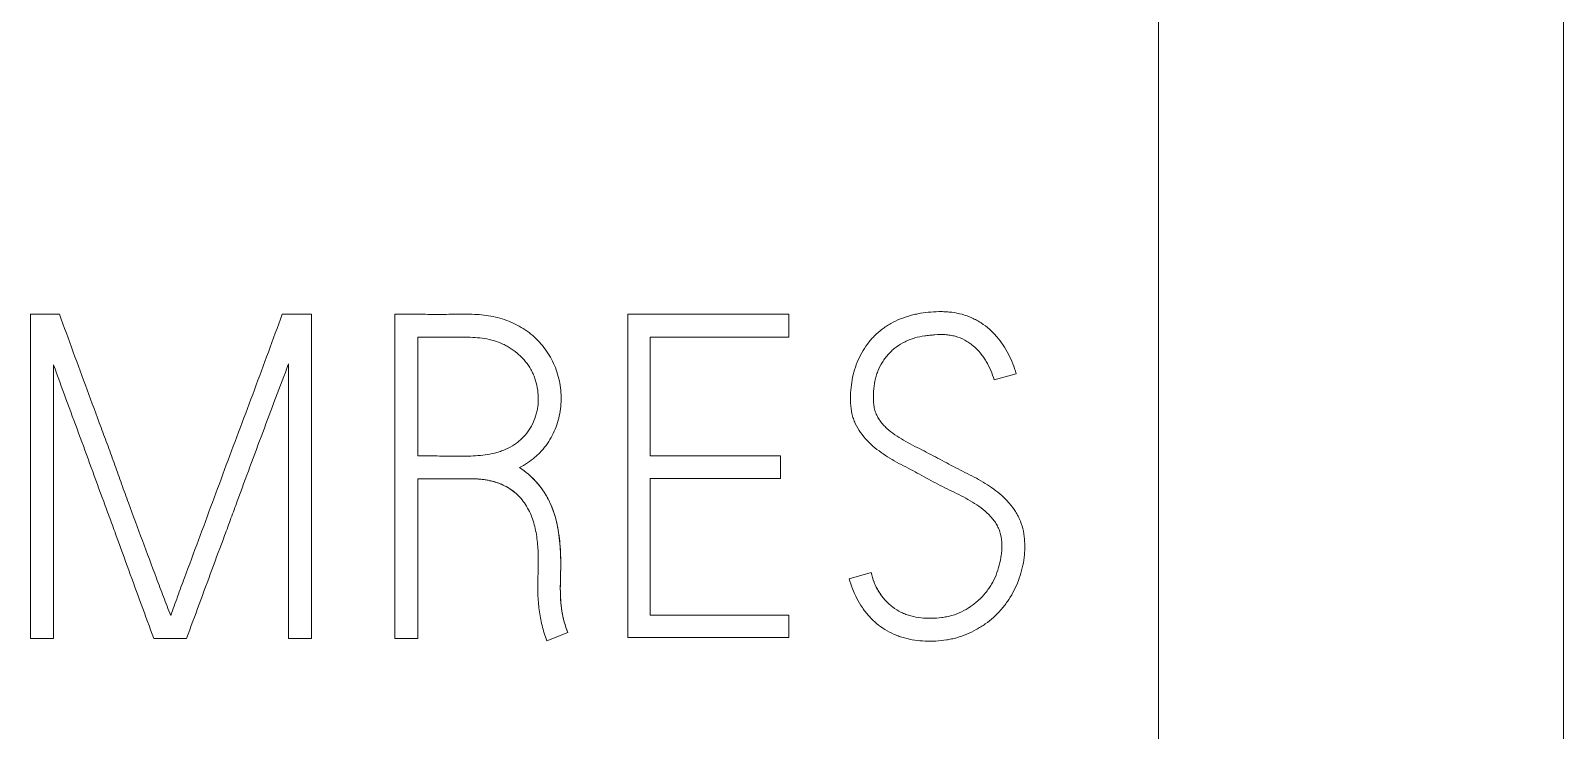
# Model space of a CAD drawing. Header units: millimetres. Extents: x 0 to 594, y 0 to 420.
# Drawn here: x 141.57 to 149.15, y 332.07 to 335.52 of the extents above; entities that cross this region are included whole.
import ezdxf

# ---------------------------------------------------------------- set-up
doc = ezdxf.new("R2010")
doc.units = ezdxf.units.MM
doc.layers.add('1', color=7, linetype='Continuous')

msp = doc.modelspace()

# ---------------------------------------------------------------- linework, layer by layer
at = {"layer": '1', "color": 7, "linetype": 'Continuous', "lineweight": 13}
for p, q in [((147.1452, 240.9446), (147.1452, 355.3889)), ((149.1452, 240.9446), (149.1452, 355.3889)), ((141.5738, 332.5244), (141.5738, 334.1244)), ((141.5738, 334.1244), (141.7158, 334.1244)), ((142.8165, 334.1244), (142.9607, 334.1244)), ((142.9607, 334.1244), (142.9607, 332.5244)), ((143.3735, 334.1244), (143.3735, 332.5244)), ((144.523, 332.5288), (144.523, 334.1244)), ((144.523, 334.1244), (145.3197, 334.1244)), ((145.3197, 334.1244), (145.3197, 334.0112)), ((143.4867, 334.0112), (143.4867, 333.4253)), ((144.634, 334.0112), (144.634, 333.4253)), ((145.3197, 334.0112), (144.634, 334.0112)), ((141.687, 333.8758), (141.687, 332.5244)), ((142.8476, 332.5244), (142.8476, 333.8803)), ((146.4426, 333.8314), (146.3338, 333.8004)), ((144.634, 333.4253), (145.2775, 333.4253)), ((145.2775, 333.4253), (145.2775, 333.3144)), ((143.4867, 332.5244), (143.4867, 333.3122)), ((144.634, 333.3144), (144.634, 332.6398)), ((145.2775, 333.3144), (144.634, 333.3144)), ((145.6171, 332.8195), (145.7258, 332.8506)), ((144.634, 332.6398), (145.3197, 332.6398)), ((145.3197, 332.6398), (145.3197, 332.5288)), ((144.1236, 332.5133), (144.2279, 332.5532)), ((141.687, 332.5244), (141.5738, 332.5244)), ((142.3438, 332.5244), (142.1818, 332.5244)), ((142.9607, 332.5244), (142.8476, 332.5244)), ((143.3735, 332.5244), (143.4867, 332.5244)), ((145.3197, 332.5288), (144.523, 332.5288))]:
    msp.add_line(p, q, dxfattribs=at)
for points, knots in [([(145.7258, 332.8506), (145.7291, 332.8337), (145.734, 332.8174), (145.7434, 332.7938), (145.7469, 332.7861), (145.7546, 332.7709), (145.7588, 332.7634), (145.7724, 332.7416), (145.7825, 332.728), (145.7995, 332.709), (145.8054, 332.7029), (145.8179, 332.6912), (145.8245, 332.6856), (145.8447, 332.6699), (145.8589, 332.6609), (145.8817, 332.6496), (145.8895, 332.6463), (145.9056, 332.6403), (145.9139, 332.6377), (145.9386, 332.6312), (145.9553, 332.6283), (145.9891, 332.6247), (146.0063, 332.6241), (146.0405, 332.6245), (146.0575, 332.6256), (146.0828, 332.6289), (146.0912, 332.6302), (146.1079, 332.6335), (146.1163, 332.6355), (146.1576, 332.6472), (146.1878, 332.6623), (146.2232, 332.6863), (146.2301, 332.6914), (146.2435, 332.7019), (146.25, 332.7073), (146.2689, 332.7244), (146.2804, 332.7367), (146.2964, 332.7567), (146.3016, 332.7636), (146.3113, 332.7776), (146.3158, 332.7848), (146.3287, 332.8067), (146.3363, 332.8219), (146.3489, 332.8534), (146.3542, 332.8698), (146.3627, 332.9028), (146.3662, 332.9194), (146.3696, 332.9447), (146.3705, 332.9531), (146.3715, 332.9702), (146.3717, 332.9788), (146.371, 333.0045), (146.3691, 333.0215), (146.3631, 333.0465), (146.3606, 333.0548), (146.3543, 333.0706), (146.3506, 333.0783), (146.3422, 333.093), (146.3375, 333.1), (146.3272, 333.1137), (146.3217, 333.1204), (146.3045, 333.1393), (146.2921, 333.151), (146.2656, 333.1722), (146.2515, 333.182), (146.2226, 333.2004), (146.2079, 333.2091), (146.1778, 333.2254), (146.1624, 333.2329), (146.1315, 333.2477), (146.116, 333.2549), (146.0853, 333.2701), (146.0701, 333.2779), (146.0399, 333.2938), (146.0248, 333.3019), (145.9949, 333.3184), (145.98, 333.3268), (145.95, 333.3432), (145.9349, 333.3513), (145.9046, 333.3671), (145.8893, 333.3748), (145.859, 333.3907), (145.8439, 333.3987), (145.8144, 333.416), (145.8, 333.4252), (145.7717, 333.4447), (145.7578, 333.4549), (145.7311, 333.4769), (145.7184, 333.4886), (145.6948, 333.5136), (145.6838, 333.5269), (145.6636, 333.5551), (145.6548, 333.5698), (145.644, 333.5932), (145.6408, 333.6012), (145.6353, 333.6176), (145.633, 333.626), (145.6274, 333.6513), (145.6253, 333.6684), (145.6239, 333.6942), (145.6237, 333.7029), (145.6237, 333.7202), (145.624, 333.7288), (145.6254, 333.7545), (145.6271, 333.7715), (145.6324, 333.8053), (145.6359, 333.8221), (145.645, 333.8552), (145.6506, 333.8718), (145.6702, 333.9197), (145.6869, 333.9497), (145.7128, 333.9844), (145.7182, 333.9913), (145.7295, 334.0044), (145.747, 334.0234), (145.7663, 334.0403), (145.7868, 334.0559), (145.7938, 334.0608), (145.8083, 334.0703), (145.8157, 334.0748), (145.8385, 334.0875), (145.8541, 334.0949), (145.886, 334.1078), (145.9024, 334.1134), (145.9274, 334.1204), (145.9359, 334.1225), (145.9528, 334.1263), (145.9612, 334.1279), (145.9867, 334.1323), (146.0037, 334.1343), (146.0379, 334.1372), (146.0636, 334.1382), (146.0894, 334.1373), (146.1067, 334.1362), (146.1154, 334.1354), (146.1412, 334.1322), (146.1582, 334.1289), (146.1913, 334.1198), (146.2075, 334.1139), (146.2313, 334.1032), (146.2391, 334.0993), (146.2543, 334.091), (146.2617, 334.0866), (146.2833, 334.0725), (146.297, 334.0621), (146.323, 334.0392), (146.3353, 334.0268), (146.3579, 334.0007), (146.3683, 333.9869), (146.3874, 333.9582), (146.3962, 333.9431), (146.42, 333.8969), (146.4326, 333.8647), (146.4426, 333.8314)], [0, 0, 0, 0, 0.015625, 0.015625, 0.023437, 0.023437, 0.03125, 0.03125, 0.046875, 0.046875, 0.054687, 0.054687, 0.0625, 0.0625, 0.078125, 0.078125, 0.085937, 0.085937, 0.09375, 0.09375, 0.109375, 0.109375, 0.125, 0.125, 0.140625, 0.140625, 0.148437, 0.148437, 0.15625, 0.15625, 0.1875, 0.1875, 0.195312, 0.195312, 0.203125, 0.203125, 0.21875, 0.21875, 0.226562, 0.226562, 0.234375, 0.234375, 0.25, 0.25, 0.265625, 0.265625, 0.28125, 0.28125, 0.289062, 0.289062, 0.296875, 0.296875, 0.3125, 0.3125, 0.320312, 0.320312, 0.328125, 0.328125, 0.335937, 0.335937, 0.34375, 0.34375, 0.359375, 0.359375, 0.375, 0.375, 0.390625, 0.390625, 0.40625, 0.40625, 0.421875, 0.421875, 0.4375, 0.4375, 0.453125, 0.453125, 0.46875, 0.46875, 0.484375, 0.484375, 0.5, 0.5, 0.515625, 0.515625, 0.53125, 0.53125, 0.546875, 0.546875, 0.5625, 0.5625, 0.578125, 0.578125, 0.59375, 0.59375, 0.601562, 0.601562, 0.609375, 0.609375, 0.625, 0.625, 0.632812, 0.632812, 0.640625, 0.640625, 0.65625, 0.65625, 0.671875, 0.671875, 0.6875, 0.6875, 0.71875, 0.71875, 0.726562, 0.726562, 0.734375, 0.75, 0.75, 0.757812, 0.757812, 0.765625, 0.765625, 0.78125, 0.78125, 0.796875, 0.796875, 0.804687, 0.804687, 0.8125, 0.8125, 0.828125, 0.828125, 0.84375, 0.851562, 0.851562, 0.859375, 0.859375, 0.875, 0.875, 0.890625, 0.890625, 0.898437, 0.898437, 0.90625, 0.90625, 0.921875, 0.921875, 0.9375, 0.9375, 0.953125, 0.953125, 0.96875, 0.96875, 1, 1, 1, 1]), ([(142.2662, 332.6375), (142.2593, 332.6526), (142.2533, 332.668), (142.2416, 332.6988), (142.2357, 332.7143), (142.2183, 332.7606), (142.2067, 332.7916), (142.1719, 332.8843), (142.1488, 332.9461), (142.1027, 333.0699), (142.0797, 333.1318), (142.0456, 333.2249), (142.0343, 333.2559), (142.0118, 333.318), (142.0008, 333.3491), (141.9786, 333.4114), (141.9673, 333.4424), (141.9445, 333.5044), (141.9329, 333.5354), (141.8983, 333.6282), (141.8753, 333.6901), (141.8068, 333.8762), (141.7617, 334.0004), (141.7158, 334.1244)], [0, 0, 0, 0, 0.03125, 0.03125, 0.0625, 0.0625, 0.125, 0.125, 0.25, 0.25, 0.375, 0.375, 0.4375, 0.4375, 0.5, 0.5, 0.5625, 0.5625, 0.625, 0.625, 0.75, 0.75, 1, 1, 1, 1]), ([(141.7158, 334.1244), (141.7617, 334.0004), (141.8068, 333.8762), (141.8753, 333.6901), (141.8983, 333.6282), (141.9329, 333.5354), (141.9445, 333.5044), (141.9673, 333.4424), (141.9786, 333.4114), (142.0008, 333.3491), (142.0118, 333.318), (142.0343, 333.2559), (142.0456, 333.2249), (142.0797, 333.1318), (142.1027, 333.0699), (142.1488, 332.9461), (142.1719, 332.8843), (142.2067, 332.7916), (142.2183, 332.7606), (142.2357, 332.7143), (142.2416, 332.6988), (142.2533, 332.668), (142.2593, 332.6526), (142.2662, 332.6375)], [0, 0, 0, 0, 0.25, 0.25, 0.375, 0.375, 0.4375, 0.4375, 0.5, 0.5, 0.5625, 0.5625, 0.625, 0.625, 0.75, 0.75, 0.875, 0.875, 0.9375, 0.9375, 0.96875, 0.96875, 1, 1, 1, 1]), ([(142.2662, 332.6375), (142.2715, 332.6532), (142.2771, 332.6687), (142.2882, 332.6998), (142.2937, 332.7153), (142.3106, 332.7619), (142.3219, 332.7929), (142.3564, 332.8858), (142.3797, 332.9476), (142.4488, 333.1333), (142.4944, 333.2572), (142.5633, 333.443), (142.5866, 333.5049), (142.6332, 333.6285), (142.6563, 333.6904), (142.7253, 333.8763), (142.7708, 334.0003), (142.8165, 334.1244)], [0, 0, 0, 0, 0.03125, 0.03125, 0.0625, 0.0625, 0.125, 0.125, 0.25, 0.25, 0.5, 0.5, 0.625, 0.625, 0.75, 0.75, 1, 1, 1, 1]), ([(143.9882, 333.3676), (144.0159, 333.3816), (144.0414, 333.3986), (144.0705, 333.4236), (144.0762, 333.4287), (144.0873, 333.4395), (144.0927, 333.4451), (144.1083, 333.4622), (144.1274, 333.4861), (144.1432, 333.5123), (144.1574, 333.5396), (144.1637, 333.5539), (144.1798, 333.5971), (144.1871, 333.6269), (144.193, 333.673), (144.194, 333.6884), (144.1945, 333.719), (144.1939, 333.7343), (144.191, 333.7648), (144.1887, 333.78), (144.1824, 333.8103), (144.1784, 333.8252), (144.1641, 333.8688), (144.1515, 333.8966), (144.1274, 333.9364), (144.1186, 333.9491), (144.0998, 333.9732), (144.0796, 333.9962), (144.0569, 334.0169), (144.0328, 334.0364), (144.0203, 334.0454), (143.9814, 334.07), (143.9538, 334.0835), (143.8957, 334.1049), (143.866, 334.1125), (143.8054, 334.1222), (143.7745, 334.1242), (143.7128, 334.1255), (143.6819, 334.1249), (143.6202, 334.1241), (143.5894, 334.1241), (143.5277, 334.1243), (143.4969, 334.1244), (143.4352, 334.1244), (143.4043, 334.1244), (143.3735, 334.1244)], [0, 0, 0, 0, 0.0625, 0.0625, 0.078125, 0.078125, 0.09375, 0.09375, 0.125, 0.15625, 0.15625, 0.1875, 0.1875, 0.25, 0.25, 0.28125, 0.28125, 0.3125, 0.3125, 0.34375, 0.34375, 0.375, 0.375, 0.4375, 0.4375, 0.46875, 0.46875, 0.5, 0.53125, 0.53125, 0.5625, 0.5625, 0.625, 0.625, 0.6875, 0.6875, 0.75, 0.75, 0.8125, 0.8125, 0.875, 0.875, 0.9375, 0.9375, 1, 1, 1, 1]), ([(143.4867, 333.4253), (143.5184, 333.4253), (143.5501, 333.4256), (143.6135, 333.4248), (143.6452, 333.4239), (143.7086, 333.4235), (143.7403, 333.4239), (143.8033, 333.4283), (143.8346, 333.4322), (143.8732, 333.4416), (143.881, 333.4437), (143.8961, 333.4484), (143.9036, 333.451), (143.9256, 333.4597), (143.9398, 333.4666), (143.9602, 333.479), (143.9669, 333.4835), (143.9796, 333.493), (143.9857, 333.498), (144.0034, 333.5137), (144.0142, 333.5252), (144.029, 333.5439), (144.0337, 333.5504), (144.0424, 333.5637), (144.0464, 333.5705), (144.0575, 333.5913), (144.0636, 333.6059), (144.0708, 333.6287), (144.0729, 333.6364), (144.0763, 333.6519), (144.0777, 333.6597), (144.0809, 333.6832), (144.0817, 333.699), (144.081, 333.731), (144.0794, 333.7467), (144.0739, 333.7778), (144.07, 333.7931), (144.0621, 333.8157), (144.0591, 333.8231), (144.0527, 333.8376), (144.0492, 333.8446), (144.0377, 333.8652), (144.0288, 333.8782), (144.0137, 333.8967), (144.0084, 333.9027), (143.9974, 333.9142), (143.9917, 333.9197), (143.974, 333.9355), (143.9615, 333.9452), (143.9416, 333.9584), (143.9348, 333.9626), (143.921, 333.9704), (143.9139, 333.974), (143.8925, 333.9841), (143.8778, 333.9898), (143.8475, 333.9989), (143.8318, 334.0023), (143.8005, 334.0072), (143.7849, 334.0088), (143.7379, 334.0119), (143.7065, 334.0121), (143.6594, 334.0117), (143.6437, 334.0115), (143.6123, 334.0112), (143.5966, 334.0111), (143.5495, 334.011), (143.5181, 334.0112), (143.4867, 334.0112)], [0, 0, 0, 0, 0.0625, 0.0625, 0.125, 0.125, 0.1875, 0.1875, 0.25, 0.25, 0.265625, 0.265625, 0.28125, 0.28125, 0.3125, 0.3125, 0.328125, 0.328125, 0.34375, 0.34375, 0.375, 0.375, 0.390625, 0.390625, 0.40625, 0.40625, 0.4375, 0.4375, 0.453125, 0.453125, 0.46875, 0.46875, 0.5, 0.5, 0.53125, 0.53125, 0.5625, 0.5625, 0.578125, 0.578125, 0.59375, 0.59375, 0.625, 0.625, 0.640625, 0.640625, 0.65625, 0.65625, 0.6875, 0.6875, 0.703125, 0.703125, 0.71875, 0.71875, 0.75, 0.75, 0.78125, 0.78125, 0.8125, 0.8125, 0.875, 0.875, 0.90625, 0.90625, 0.9375, 0.9375, 1, 1, 1, 1]), ([(146.3338, 333.8004), (146.3292, 333.8166), (146.3232, 333.8322), (146.3101, 333.8627), (146.3028, 333.8777), (146.2901, 333.8992), (146.2856, 333.9062), (146.2758, 333.9199), (146.2706, 333.9266), (146.2545, 333.946), (146.2428, 333.958), (146.2233, 333.9739), (146.2166, 333.9789), (146.2025, 333.9884), (146.1953, 333.9928), (146.1732, 334.0049), (146.1578, 334.0114), (146.1332, 334.0181), (146.1249, 334.0199), (146.1082, 334.0225), (146.0999, 334.0234), (146.0746, 334.025), (146.0576, 334.0245), (146.0323, 334.0226), (146.0239, 334.0218), (146.0072, 334.0199), (145.9988, 334.019), (145.9738, 334.0154), (145.9572, 334.0124), (145.9327, 334.0053), (145.9246, 334.0025), (145.9088, 333.9963), (145.9011, 333.9928), (145.8784, 333.9816), (145.8638, 333.973), (145.8432, 333.9578), (145.8366, 333.9523), (145.8241, 333.941), (145.8182, 333.935), (145.8069, 333.9225), (145.8015, 333.916), (145.7912, 333.9026), (145.7862, 333.8956), (145.7724, 333.8742), (145.7647, 333.8592), (145.7555, 333.8358), (145.7528, 333.8279), (145.7482, 333.8116), (145.7463, 333.8032), (145.7414, 333.7783), (145.7393, 333.7615), (145.7374, 333.7363), (145.737, 333.7279), (145.7368, 333.711), (145.7369, 333.7025), (145.7378, 333.6855), (145.7387, 333.677), (145.7416, 333.6604), (145.7437, 333.6523), (145.749, 333.6363), (145.7524, 333.6283), (145.7603, 333.6133), (145.7648, 333.6061), (145.7746, 333.5924), (145.78, 333.5858), (145.7913, 333.5731), (145.7972, 333.567), (145.8158, 333.5498), (145.8291, 333.5396), (145.8569, 333.5204), (145.8713, 333.5115), (145.9005, 333.4943), (145.9153, 333.4863), (145.9454, 333.4708), (145.9605, 333.4632), (145.9907, 333.4479), (146.0057, 333.4402), (146.0356, 333.4245), (146.0506, 333.4166), (146.0804, 333.4007), (146.0952, 333.3927), (146.125, 333.3768), (146.14, 333.3689), (146.1701, 333.3535), (146.2004, 333.3385), (146.2306, 333.3232), (146.2604, 333.3072), (146.2749, 333.2988), (146.3035, 333.2808), (146.3176, 333.2714), (146.345, 333.2515), (146.3583, 333.241), (146.3775, 333.2239), (146.3838, 333.2179), (146.396, 333.2055), (146.4019, 333.1989), (146.419, 333.1789), (146.4295, 333.165), (146.4435, 333.1431), (146.4479, 333.1356), (146.456, 333.1201), (146.4597, 333.1121), (146.4697, 333.0876), (146.4744, 333.0709), (146.4812, 333.0369), (146.4832, 333.0196), (146.4846, 332.9934), (146.4848, 332.9846), (146.4847, 332.9672), (146.4831, 332.9237), (146.4755, 332.8811), (146.4608, 332.8306), (146.455, 332.8141), (146.4419, 332.782), (146.4345, 332.7663), (146.4181, 332.7358), (146.4089, 332.721), (146.3939, 332.6994), (146.3887, 332.6924), (146.3779, 332.6786), (146.3723, 332.672), (146.3437, 332.6394), (146.3179, 332.6164), (146.2822, 332.5912), (146.2748, 332.5863), (146.26, 332.577), (146.2525, 332.5726), (146.2296, 332.5599), (146.214, 332.5523), (146.182, 332.5389), (146.1656, 332.5331), (146.1402, 332.5259), (146.1316, 332.5238), (146.1145, 332.5201), (146.1059, 332.5185), (146.0801, 332.5145), (146.0628, 332.5127), (146.028, 332.5109), (146.0106, 332.5108), (145.9755, 332.5123), (145.958, 332.5139), (145.9236, 332.519), (145.8981, 332.5244), (145.8731, 332.5321), (145.8566, 332.5379), (145.8483, 332.5411), (145.8242, 332.5516), (145.8088, 332.5596), (145.7794, 332.5778), (145.7654, 332.5879), (145.7387, 332.6103), (145.726, 332.6226), (145.7027, 332.6487), (145.6921, 332.6625), (145.6725, 332.6913), (145.6636, 332.7064), (145.6394, 332.7532), (145.6269, 332.7858), (145.6171, 332.8195)], [0, 0, 0, 0, 0.015625, 0.015625, 0.03125, 0.03125, 0.039062, 0.039062, 0.046875, 0.046875, 0.0625, 0.0625, 0.070312, 0.070312, 0.078125, 0.078125, 0.09375, 0.09375, 0.101562, 0.101562, 0.109375, 0.109375, 0.125, 0.125, 0.132812, 0.132812, 0.140625, 0.140625, 0.15625, 0.15625, 0.164062, 0.164062, 0.171875, 0.171875, 0.1875, 0.1875, 0.195312, 0.195312, 0.203125, 0.203125, 0.210937, 0.210937, 0.21875, 0.21875, 0.234375, 0.234375, 0.242187, 0.242187, 0.25, 0.25, 0.265625, 0.265625, 0.273437, 0.273437, 0.28125, 0.28125, 0.289062, 0.289062, 0.296875, 0.296875, 0.304687, 0.304687, 0.3125, 0.3125, 0.320312, 0.320312, 0.328125, 0.328125, 0.34375, 0.34375, 0.359375, 0.359375, 0.375, 0.375, 0.390625, 0.390625, 0.40625, 0.40625, 0.421875, 0.421875, 0.4375, 0.4375, 0.453125, 0.453125, 0.46875, 0.484375, 0.484375, 0.5, 0.5, 0.515625, 0.515625, 0.53125, 0.53125, 0.539062, 0.539062, 0.546875, 0.546875, 0.5625, 0.5625, 0.570312, 0.570312, 0.578125, 0.578125, 0.59375, 0.59375, 0.609375, 0.609375, 0.617187, 0.617187, 0.625, 0.65625, 0.65625, 0.671875, 0.671875, 0.6875, 0.6875, 0.703125, 0.703125, 0.710937, 0.710937, 0.71875, 0.71875, 0.75, 0.75, 0.757812, 0.757812, 0.765625, 0.765625, 0.78125, 0.78125, 0.796875, 0.796875, 0.804687, 0.804687, 0.8125, 0.8125, 0.828125, 0.828125, 0.84375, 0.84375, 0.859375, 0.859375, 0.875, 0.882812, 0.882812, 0.890625, 0.890625, 0.90625, 0.90625, 0.921875, 0.921875, 0.9375, 0.9375, 0.953125, 0.953125, 0.96875, 0.96875, 1, 1, 1, 1]), ([(142.1818, 332.5244), (142.1407, 332.637), (142.0992, 332.7495), (142.0376, 332.9184), (142.0172, 332.9748), (141.9865, 333.0593), (141.9762, 333.0875), (141.9553, 333.1437), (141.9449, 333.1718), (141.9138, 333.2562), (141.8934, 333.3126), (141.8524, 333.4254), (141.8317, 333.4817), (141.79, 333.5941), (141.7691, 333.6503), (141.7275, 333.7629), (141.7067, 333.8192), (141.687, 333.8758)], [0, 0, 0, 0, 0.25, 0.25, 0.375, 0.375, 0.4375, 0.4375, 0.5, 0.5, 0.625, 0.625, 0.75, 0.75, 0.875, 0.875, 1, 1, 1, 1]), ([(142.8476, 333.8803), (142.8269, 333.8236), (142.8053, 333.7673), (142.7625, 333.6546), (142.7414, 333.5981), (142.6993, 333.4851), (142.6783, 333.4286), (142.6363, 333.3156), (142.6154, 333.2591), (142.5842, 333.1743), (142.5738, 333.146), (142.5531, 333.0894), (142.5426, 333.0611), (142.5111, 332.9764), (142.49, 332.9199), (142.4272, 332.7505), (142.3856, 332.6374), (142.3438, 332.5244)], [0, 0, 0, 0, 0.125, 0.125, 0.25, 0.25, 0.375, 0.375, 0.5, 0.5, 0.5625, 0.5625, 0.625, 0.625, 0.75, 0.75, 1, 1, 1, 1]), ([(143.4867, 333.3122), (143.5131, 333.3122), (143.5395, 333.3122), (143.5924, 333.312), (143.632, 333.3118), (143.6716, 333.312), (143.698, 333.3124), (143.7113, 333.3126), (143.7509, 333.313), (143.7773, 333.3126), (143.8301, 333.3068), (143.8557, 333.3012), (143.893, 333.2881), (143.9053, 333.2829), (143.9288, 333.2709), (143.9401, 333.2642), (143.9561, 333.2528), (143.9613, 333.2487), (143.9714, 333.2402), (143.9764, 333.2357), (143.9906, 333.2217), (143.9992, 333.2118), (144.0151, 333.1908), (144.0223, 333.1798), (144.0354, 333.1567), (144.0412, 333.1448), (144.0562, 333.1084), (144.0633, 333.0832), (144.071, 333.0444), (144.0731, 333.0313), (144.0766, 333.0052), (144.0779, 332.9922), (144.0809, 332.953), (144.0816, 332.9267), (144.0812, 332.8742), (144.0803, 332.8479), (144.0789, 332.7954), (144.0786, 332.7692), (144.0804, 332.7171), (144.0825, 332.6912), (144.0894, 332.6397), (144.0941, 332.6141), (144.1066, 332.5634), (144.1144, 332.5383), (144.1236, 332.5133)], [0, 0, 0, 0, 0.0625, 0.0625, 0.125, 0.15625, 0.15625, 0.1875, 0.1875, 0.25, 0.25, 0.3125, 0.3125, 0.34375, 0.34375, 0.375, 0.375, 0.390625, 0.390625, 0.40625, 0.40625, 0.4375, 0.4375, 0.46875, 0.46875, 0.5, 0.5, 0.5625, 0.5625, 0.59375, 0.59375, 0.625, 0.625, 0.6875, 0.6875, 0.75, 0.75, 0.8125, 0.8125, 0.875, 0.875, 0.9375, 0.9375, 1, 1, 1, 1]), ([(143.9766, 333.2354), (143.9678, 333.2437), (143.9584, 333.2513), (143.9376, 333.2658), (143.926, 333.2726), (143.9022, 333.2843), (143.89, 333.2893), (143.8649, 333.2978), (143.852, 333.3014), (143.8261, 333.3068), (143.8131, 333.3088), (143.774, 333.3127), (143.7479, 333.313), (143.7087, 333.3126), (143.6956, 333.3123), (143.6695, 333.312), (143.6303, 333.3118), (143.5912, 333.312), (143.5389, 333.3122), (143.5128, 333.3122), (143.4867, 333.3122)], [0, 0, 0, 0, 0.07146, 0.07146, 0.148838, 0.148838, 0.226216, 0.226216, 0.303595, 0.303595, 0.380973, 0.380973, 0.53573, 0.53573, 0.613108, 0.613108, 0.690487, 0.845243, 0.845243, 1, 1, 1, 1]), ([(144.2279, 332.5532), (144.221, 332.5705), (144.215, 332.5879), (144.205, 332.6231), (144.2011, 332.6409), (144.1953, 332.6769), (144.1934, 332.695), (144.1909, 332.7316), (144.1904, 332.7501), (144.1902, 332.8055), (144.1919, 332.8425), (144.1927, 332.9164), (144.1917, 332.9534), (144.1853, 333.0272), (144.1801, 333.0637), (144.1675, 333.1173), (144.1624, 333.135), (144.1501, 333.17), (144.1429, 333.1873), (144.1264, 333.2204), (144.1171, 333.2364), (144.0966, 333.2671), (144.0854, 333.2818), (144.0481, 333.3238), (144.0197, 333.3475), (143.9882, 333.3676)], [0, 0, 0, 0, 0.0625, 0.0625, 0.125, 0.125, 0.1875, 0.1875, 0.25, 0.25, 0.375, 0.375, 0.5, 0.5, 0.625, 0.625, 0.6875, 0.6875, 0.75, 0.75, 0.8125, 0.8125, 0.875, 0.875, 1, 1, 1, 1]), ([(144.0486, 333.3209), (144.0568, 333.3132), (144.0646, 333.3051), (144.0844, 333.283), (144.0958, 333.2682), (144.1164, 333.2376), (144.1256, 333.2217), (144.1421, 333.1889), (144.1493, 333.172), (144.1618, 333.137), (144.1669, 333.1193), (144.1798, 333.0658), (144.185, 333.0296), (144.1915, 332.9566), (144.1926, 332.9196), (144.192, 332.8456), (144.1903, 332.8085), (144.1903, 332.7346), (144.1921, 332.6978), (144.2007, 332.6431), (144.2046, 332.625), (144.2146, 332.5889), (144.2207, 332.571), (144.2279, 332.5532)], [0, 0, 0, 0, 0.042014, 0.042014, 0.110442, 0.110442, 0.178869, 0.178869, 0.247297, 0.247297, 0.315724, 0.315724, 0.452579, 0.452579, 0.589435, 0.589435, 0.72629, 0.72629, 0.863145, 0.863145, 0.931572, 0.931572, 1, 1, 1, 1]), ([(145.8116, 332.6971), (145.806, 332.7024), (145.8005, 332.7079), (145.7837, 332.7265), (145.7733, 332.7402), (145.7595, 332.7622), (145.7552, 332.7698), (145.7473, 332.7852), (145.7437, 332.7931), (145.7341, 332.817), (145.7291, 332.8335), (145.7258, 332.8506)], [0, 0, 0, 0, 0.129679, 0.129679, 0.419786, 0.419786, 0.564839, 0.564839, 0.709893, 0.709893, 1, 1, 1, 1])]:
    msp.add_open_spline(points, degree=3, knots=knots, dxfattribs=at)

doc.saveas('drawing.dxf')
